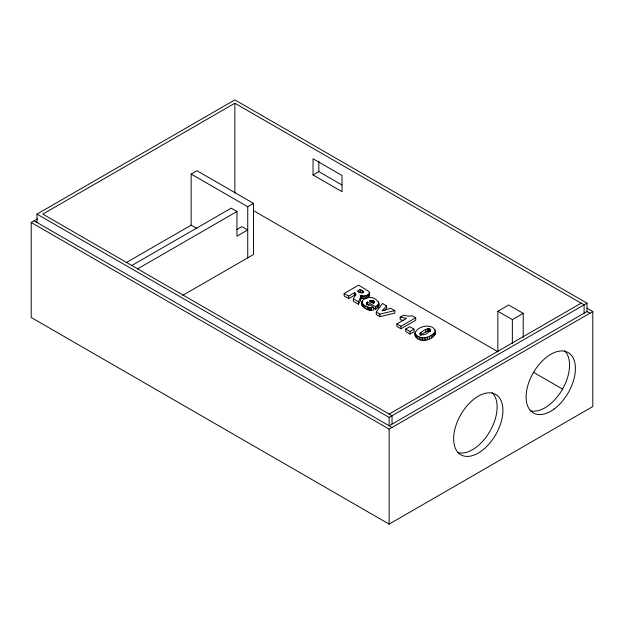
<?xml version="1.0" encoding="UTF-8"?>
<svg xmlns="http://www.w3.org/2000/svg" width="624" height="624" viewBox="0 0 624 624"><rect width="100%" height="100%" fill="white"/><g stroke="black" fill="none" stroke-linecap="round" stroke-linejoin="round"><path stroke-width="0.94" d="M182.84 295.3L253.531 254.491L253.531 203.385L247.736 206.731L247.736 257.837M360.134 297.851C363.184 299.021 367.552 298.849 369.385 295.776L369.416 292.344L368.932 291.478L358.652 285.129L344.159 293.498L344.159 296.01L348.652 298.607L354.541 295.214L355.43 295.823L355.43 293.311L354.541 292.703L348.652 296.096L344.159 293.498M369.385 295.776L369.416 292.344M369.385 293.264C367.552 296.338 363.184 296.509 360.134 295.339L360.719 297.172L358.418 301.735L358.418 304.247L353.356 301.322L353.356 298.81L355.664 294.216L355.43 293.311M358.418 304.247L360.446 300.565L360.766 298.834M435.412 333.863C436.675 322.608 417.409 324.753 415.061 333.224C414.804 344.783 436.738 340.969 435.474 330.704M415.061 335.728L415.233 332.171M378.94 302.936L378.238 304.652L375.492 306.68L367.419 302.024L366.764 302.617L366.662 303.841L367.341 304.434L370.133 304.933L373.729 307.437L373.729 309.949C365.75 312.71 355.259 301.189 366.928 298.038C373.831 294.817 384.649 304.606 375.492 309.192L373.074 307.796M361.865 304.949L362.084 301.291M435.412 331.352C431.527 337.857 419.164 341.016 415.061 333.224M420.077 333.278L419.913 334.058C423.111 336.64 429.148 332.818 430.63 329.784C427.432 326.921 422.674 331.243 420.077 333.278L420.077 334.948M386.591 305.877L381.974 310.892L390.741 308.272L394.805 310.619L394.805 313.131L379.837 316.61L376.272 314.551L376.272 312.039L382.403 303.459L386.591 305.877L386.591 308.389L384.61 310.534M430.022 329.144L430.022 331.656C426.559 330.369 423.205 333.598 420.475 335.306L420.475 332.795M36.995 214.11L234.866 99.879L587.005 303.178L587.005 311.548L389.134 425.786L389.134 417.417L36.995 214.11L36.995 222.479M584.103 313.225L584.103 304.855L234.866 103.225L42.799 214.11L392.036 415.748L392.036 424.109M586.888 308.139L592.8 311.548L592.8 406.536L389.134 524.121L31.2 317.468L31.2 222.479L37.463 218.86M196.973 228.532L191.147 225.163L191.147 174.065L196.942 170.719L253.531 203.385M126.243 262.618L191.147 225.163M131.594 265.652L231.161 208.166L236.964 211.513L236.964 236.161L247.72 229.952L241.925 226.606L236.956 229.468M137.389 268.999L236.964 211.513M313.037 174.97L342.022 191.708L342.022 175.477L313.037 158.738L313.037 174.97L318.833 171.623L342.022 185.008M360.227 289.419L357.279 291.119L361.109 292.921L363.363 292.196L363.129 291.205L360.227 289.419L360.227 291.931L362.193 293.069L362.193 290.558M358.753 292.781L360.227 291.931M400.202 317.132L403.502 315.229L408.291 316.157L412.363 315.861L415.693 317.78L415.693 320.291L400.951 328.801L396.88 326.453L396.88 323.942L406.536 318.365L400.202 317.132L400.202 319.644L403.408 320.471M396.88 323.942L400.951 326.29L415.693 317.78M405.725 329.051L409.765 326.719L414.063 329.207L414.063 331.718L410.03 334.043L405.725 331.562L405.725 329.051L410.03 331.531L414.063 329.207M497.851 351.741L497.851 311.259L508.724 304.98L523.224 313.349L523.224 337.451M497.851 311.259L512.351 319.628L523.224 313.349M389.134 414.071L581.201 303.178M389.134 417.417L587.005 303.178M31.2 222.479L389.134 429.133L592.8 311.548M370.352 300.534L369.361 300.916L373.324 303.209L374.369 301.876L373.534 300.815L371.241 300.37L370.352 300.534L370.352 302.211M376.272 312.039L379.837 314.106L394.805 310.619M361.865 302.437C363.691 306.657 369.424 308.201 373.729 307.437M587.005 311.548L589.898 313.225M191.147 174.065L247.736 206.731M253.399 210.592L497.773 351.679M533.302 372.193L562.715 389.173M369.034 305.464L367.419 304.535L367.419 302.024M353.356 298.81L358.418 301.735M34.102 220.81L392.036 427.463M378.628 304.301L378.94 305.448M435.318 332.522L435.474 333.216M512.351 319.628L512.351 343.723M435.318 330.01L435.193 334.456M434.257 333.122L434.257 335.634M432.9 334.253L432.9 336.765M431.278 335.306L431.278 337.818M430.42 329.449L430.42 331.126M429.491 328.918L429.491 331.43M429.351 336.32L429.351 338.832M428.906 328.793L428.906 331.305M428.267 328.793L428.267 331.305M427.565 328.903L427.565 331.406M427.526 337.085L427.526 339.596M425.786 329.542L425.786 332.054M425.802 337.6L425.802 340.111M424.172 337.873L424.172 340.384M422.581 337.88L422.581 340.384M421.161 332.225L421.161 334.737M420.982 337.615L420.982 340.127M419.367 337.077L419.367 339.589M417.745 336.274L417.745 338.785M416.231 335.236L416.231 337.74M415.366 334.23L415.366 336.742M410.03 331.531L410.03 334.043M400.951 326.29L400.951 328.801M389.134 429.133L389.134 524.121M379.837 314.106L379.837 316.61M378.628 301.79L378.635 306.595M378.238 304.652L378.238 307.164M377.653 305.237L377.653 307.749M375.944 306.423L375.944 308.935M375.492 306.68L375.492 309.192M374.158 301.322L374.158 302.991M373.534 300.815L373.534 303.326M372.481 300.425L372.481 302.936M371.366 307.64L371.366 310.151M371.241 300.37L371.241 302.039M370.282 307.609L370.282 310.12M369.268 307.476L369.268 309.988M368.823 294.177L368.823 296.681M368.254 307.242L368.254 309.754M367.708 295.012L367.708 297.523M367.185 306.875L367.185 309.387M366.764 302.617L366.764 305.128M366.46 295.581L366.46 298.093M365.11 295.916L365.11 298.428M364.892 305.744L364.892 308.256M363.706 296.018L363.706 298.529M363.176 304.582L363.176 307.094M363.129 291.205L363.129 292.882M362.279 295.916L362.279 298.428M362.193 303.514L362.193 306.025M361.28 295.706L361.28 298.217M360.766 296.322L360.719 299.684M360.446 298.054L360.446 300.565M355.696 293.756L355.696 295.433M354.931 292.929L354.931 295.441M354.541 292.703L354.541 295.214M348.652 296.096L348.652 298.607M318.833 161.125L318.833 171.623M234.866 103.225L234.866 193.12M492.063 392.683A34.85 20.124 -60 0 1 489.879 431.379A34.85 20.124 -60 0 1 457.447 452.494M564.385 350.711A34.85 20.124 -60 0 1 562.427 389.29A34.85 20.124 -60 0 1 530.018 410.662M484.622 448.453A34.85 20.124 -60 0 0 495.737 394.454A34.85 20.124 -60 0 0 454.49 430.942A34.85 20.124 -60 0 0 484.622 448.453M554.112 409.032A34.85 20.124 -60 0 0 570.235 354.089A34.85 20.124 -60 0 0 527.943 385.195A34.85 20.124 -60 0 0 554.112 409.032"/></g></svg>
